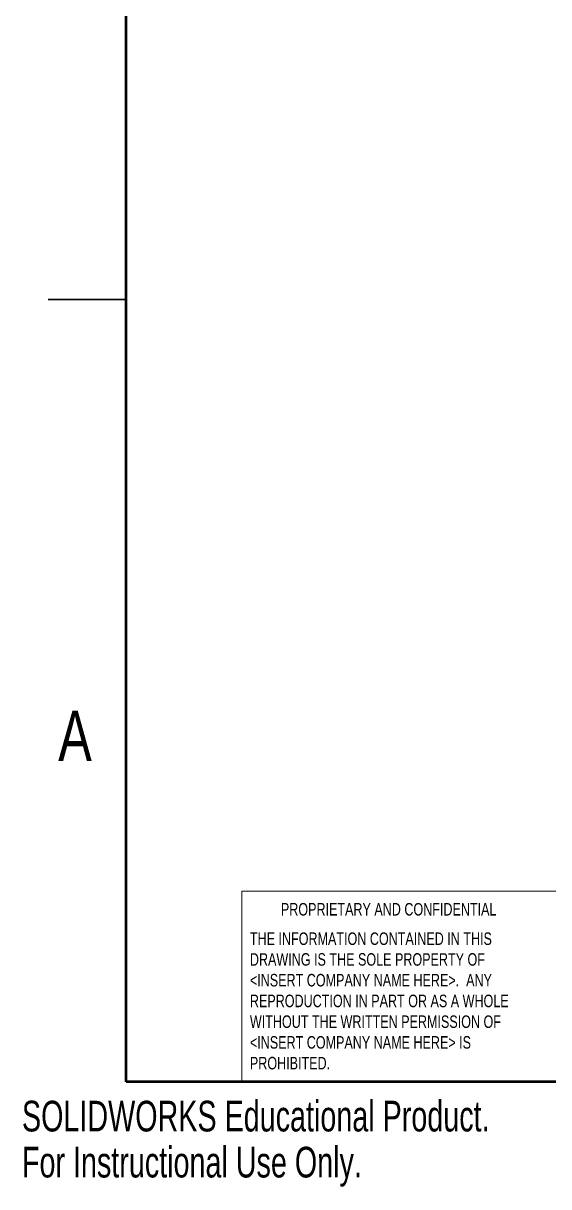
# Model space of a CAD drawing. Header units: inches. Extents: x 0 to 10.9, y 0 to 8.4.
# Drawn here: x 0.01 to 2.53, y 0 to 5.57 of the extents above; entities that cross this region are included whole.
import ezdxf

# ---------------------------------------------------------------- set-up
doc = ezdxf.new("R2010")
doc.units = ezdxf.units.IN
doc.header["$MEASUREMENT"] = 0
doc.styles.add('SLDTEXTSTYLE0', font='TXT', dxfattribs={"width": 0.75})
doc.styles.add('SLDTEXTSTYLE3', font='TXT', dxfattribs={"width": 0.7})

msp = doc.modelspace()

# ---------------------------------------------------------------- linework, layer by layer
at = {"color": 7, "linetype": 'Continuous', "lineweight": 50}
for p, q in [((0.5, 0.5), (0.5, 8)), ((10.5, 0.5), (0.5, 0.5))]:
    msp.add_line(p, q, dxfattribs=at)
at = {"color": 7, "linetype": 'Continuous', "lineweight": 25}
for p, q in [((0.125, 4.25), (0.5, 4.25)), ((0.5, 4.25), (0.125, 4.25))]:
    msp.add_line(p, q, dxfattribs=at)
at = {"color": 7, "linetype": 'Continuous', "lineweight": 18}
for p in [(1.0539, 0.5), (2.6911, 1.4143)]:
    msp.add_line(p, (1.0539, 1.4143), dxfattribs=at)

# ---------------------------------------------------------------- texts
at = {"color": 7, "linetype": 'Continuous', "lineweight": 0, "style": 'SLDTEXTSTYLE0'}
for s, insert, char_height, attachment_point in [('A', (0.2542, 2.2789), 0.24, 2), ('PROPRIETARY AND CONFIDENTIAL', (1.2413, 1.3576), 0.06, 1), ('THE INFORMATION CONTAINED IN THIS', (1.0927, 1.2166), 0.06, 1), ('DRAWING IS THE SOLE PROPERTY OF', (1.0927, 1.1173), 0.06, 1), ('<INSERT COMPANY NAME HERE>.  ANY', (1.0927, 1.0179), 0.06, 1), ('REPRODUCTION IN PART OR AS A WHOLE', (1.0927, 0.9185), 0.06, 1), ('WITHOUT THE WRITTEN PERMISSION OF', (1.0927, 0.8191), 0.06, 1), ('<INSERT COMPANY NAME HERE> IS', (1.0927, 0.7198), 0.06, 1), ('PROHIBITED.', (1.0927, 0.6204), 0.06, 1)]:
    msp.add_mtext(s, dxfattribs=dict(at, insert=insert, char_height=char_height, attachment_point=attachment_point))
at = {"color": 7, "linetype": 'Continuous', "char_height": 0.14705, "attachment_point": 1, "style": 'SLDTEXTSTYLE3'}
for s, insert in [('SOLIDWORKS Educational Product.', (0, 0.4101)), ('For Instructional Use Only.', (0, 0.1896))]:
    msp.add_mtext(s, dxfattribs=dict(at, insert=insert))

doc.saveas('drawing.dxf')
